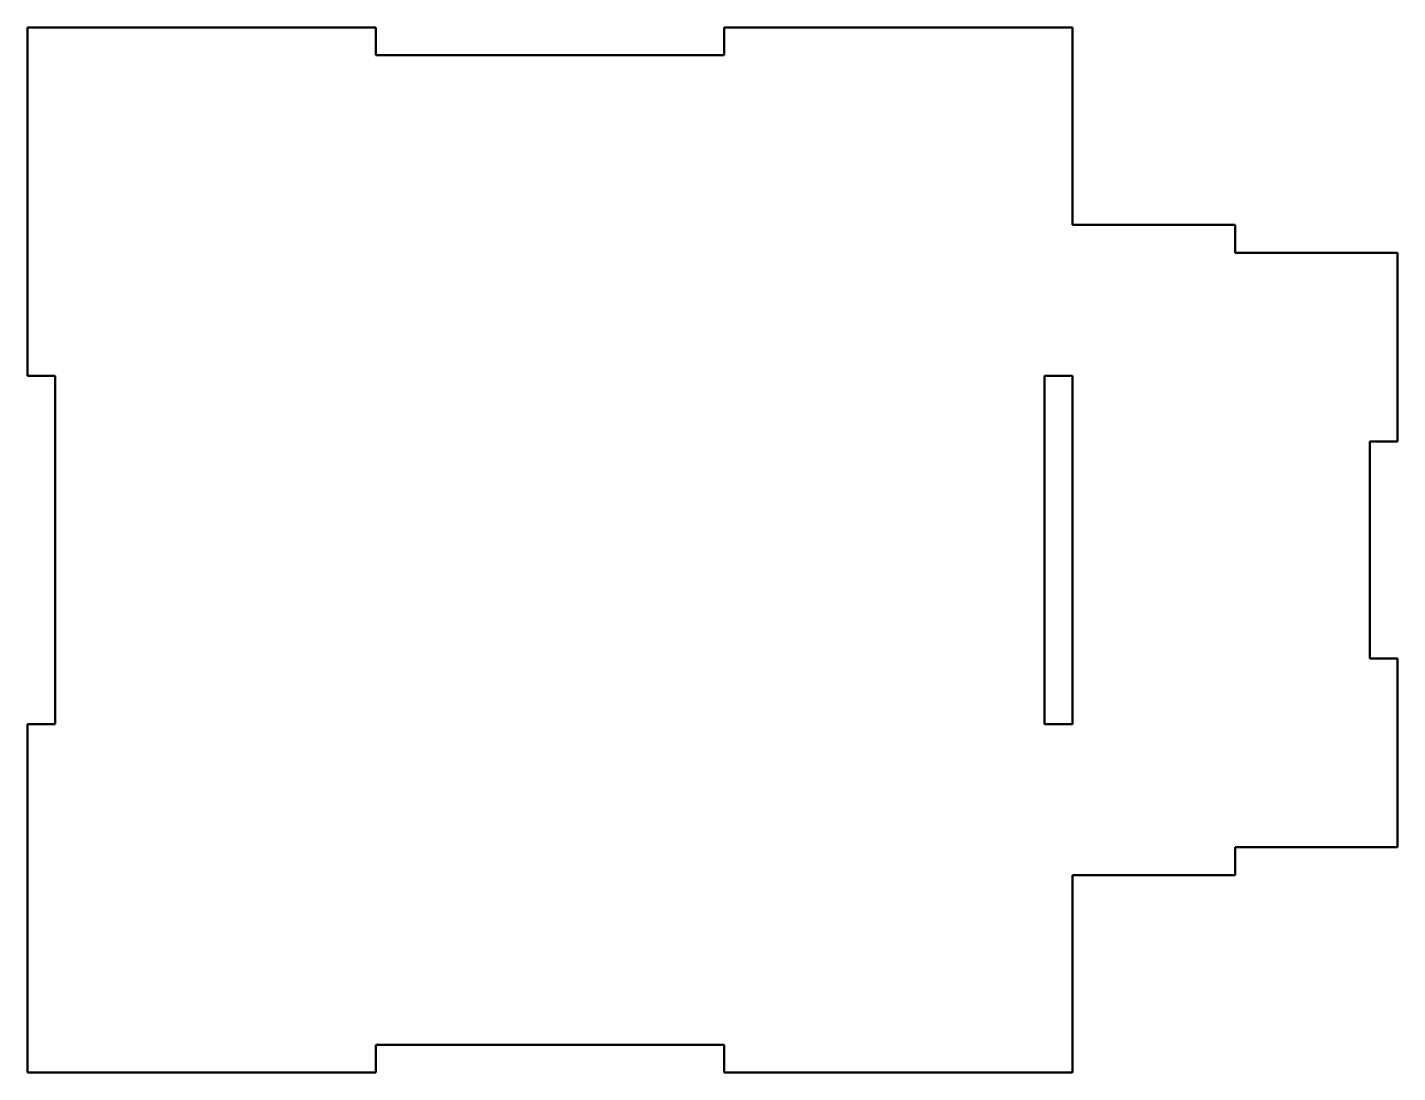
# Model space of a CAD drawing. Extents: x 61 to 356, y 30 to 255.
import ezdxf

# ---------------------------------------------------------------- set-up
doc = ezdxf.new("R2010")
doc.units = 0

msp = doc.modelspace()

# ---------------------------------------------------------------- linework, layer by layer
at = {"color": 7, "lineweight": 50}
for p, q in [((61.075943, 255.194672), (136.075943, 255.194672)), ((61.075943, 180.194672), (61.075943, 255.194672)), ((286.075928, 255.194672), (211.075943, 255.194672)), ((286.075928, 212.694672), (286.075928, 255.194672)), ((211.075943, 249.194672), (136.075943, 249.194672)), ((286.075928, 212.694672), (321.075928, 212.694672)), ((356.075928, 206.694672), (321.075928, 206.694672)), ((356.075928, 166.028), (356.075928, 206.694672)), ((67.075943, 105.194672), (67.075943, 180.194672)), ((280.075928, 105.194672), (280.075928, 180.194672)), ((286.075928, 180.194672), (286.075928, 105.194672)), ((350.075928, 119.361336), (350.075928, 166.028)), ((356.075928, 119.361336), (356.075928, 78.694672)), ((61.075943, 30.194672), (61.075943, 105.194672)), ((356.075928, 78.694672), (321.075928, 78.694672)), ((286.075928, 72.694672), (286.075928, 30.194672)), ((286.075928, 72.694672), (321.075928, 72.694672)), ((211.075943, 36.194672), (136.075943, 36.194672)), ((61.075943, 30.194672), (136.075943, 30.194672)), ((286.075928, 30.194672), (211.075943, 30.194672))]:
    msp.add_line(p, q, dxfattribs=at)
at = {"color": 7, "lineweight": 50, "ltscale": 0.15}
for p, q in [((136.075943, 255.194672), (136.075943, 249.194672)), ((211.075943, 249.194672), (211.075943, 255.194672)), ((321.075928, 206.694672), (321.075928, 212.694672)), ((67.075943, 180.194672), (61.075943, 180.194672)), ((286.075928, 180.194672), (280.075928, 180.194672)), ((350.075928, 166.028), (356.075928, 166.028)), ((356.075928, 119.361336), (350.075928, 119.361336)), ((61.075943, 105.194672), (67.075943, 105.194672)), ((280.075928, 105.194672), (286.075928, 105.194672)), ((321.075928, 78.694672), (321.075928, 72.694672)), ((136.075943, 30.194672), (136.075943, 36.194672)), ((211.075943, 36.194672), (211.075943, 30.194672))]:
    msp.add_line(p, q, dxfattribs=at)

doc.saveas('drawing.dxf')
